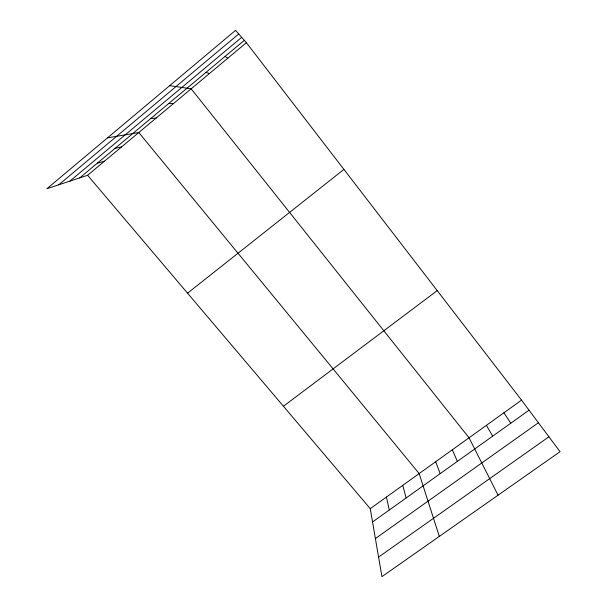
<?xml version="1.0" encoding="UTF-8"?>
<svg xmlns="http://www.w3.org/2000/svg" width="607" height="607" viewBox="0 0 607 607"><rect width="100%" height="100%" fill="white"/><g stroke="black" fill="none" stroke-linecap="round" stroke-linejoin="round"><path stroke-width="0.91" d="M58.796 184.786L238.733 33.969M69.904 181.121L241.692 37.346M79.76 177.866L244.31 40.335M87.598 175.286L246.381 42.702L235.562 30.35L46.936 188.701L87.598 175.286L370.255 508.658L381.94 576.65L560.064 451.691L521.534 400.142L246.381 42.702M187.555 293.181L343.911 169.399M283.431 406.25L437.222 290.609M370.255 508.658L521.534 400.142M372.546 521.967L529.046 410.188M375.392 538.553L538.424 422.738M378.578 557.082L548.933 436.797M97.295 163.215L104.533 161.136M114.966 148.442L121.605 146.886M107.492 137.865L138.798 132.531L419.156 473.581L439.309 536.406M150.726 118.555L156.128 118.061M168.814 103.433L173.579 103.486M169.687 85.655L191.167 88.804L469.052 437.791L498.051 495.191M205.978 72.37L209.43 73.553M225.068 56.421L227.837 58.189M503.916 412.783L510.798 423.216M486.427 425.332L492.687 436.152M452.306 449.802L457.382 461.366M435.674 461.73L440.181 473.657M402.744 485.35L406.129 497.975M386.447 497.042L389.277 510.009"/></g></svg>
